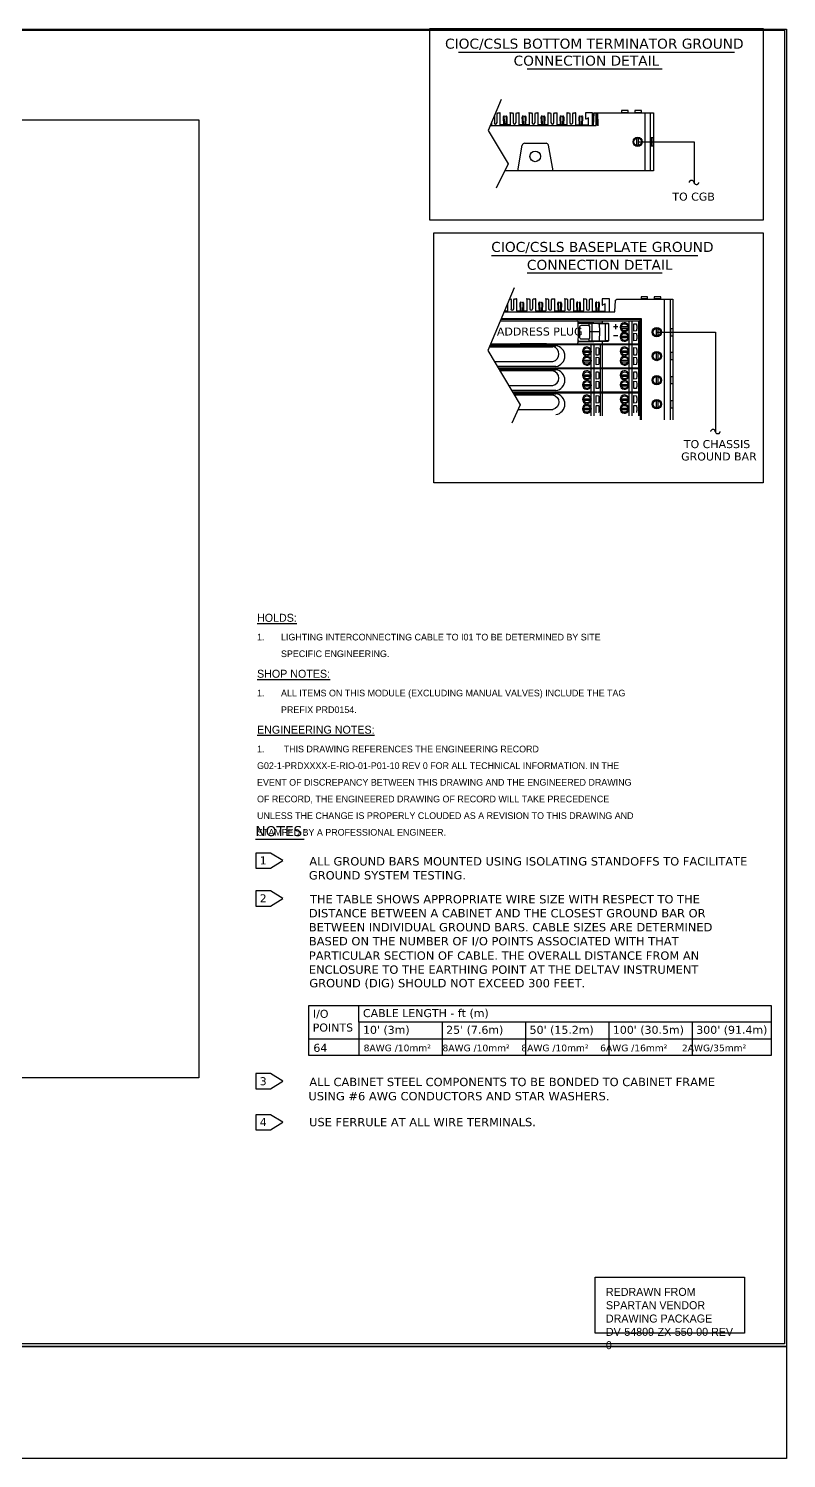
# Model space of a CAD drawing. Extents: x 8451 to 9295, y 0 to 537.
# Drawn here: x 9010 to 9295, y 0 to 537 of the extents above; entities that cross this region are included whole.
import ezdxf

# ---------------------------------------------------------------- set-up
doc = ezdxf.new("R2010")
doc.units = 0
doc.header["$LTSCALE"] = 10
doc.header["$MEASUREMENT"] = 0
for name, color, linetype in [('G02-1-PRDXXXX-E-MRIO-01-P01-01$0$ANNOTATION', 7, 'Continuous'), ('G02-1-PRDXXXX-E-MRIO-01-P01-01$0$ENGINEERING NOTE', 2, 'Continuous'), ('G02-1-PRDXXXX-E-MRIO-01-P01-01$0$TEXT-2', 2, 'Continuous'), ('G02-1-PRDXXXX-E-MRIO-01-P01-01$0$TITLE', 7, 'Continuous')]:
    doc.layers.add(name, color=color, linetype=linetype)
doc.layers.add('G02-1-PRDXXXX-E-MRIO-01-P01-01$0$View', color=251, linetype='Continuous', plot=False)
doc.styles.add('G02-1-PRDXXXX-E-MRIO-01-P01-01$0$PDF Verdana', font='verdana.ttf')
doc.styles.add('G02-1-PRDXXXX-E-MRIO-01-P01-01$0$Scovan Elec', font='')
doc.styles.get('G02-1-PRDXXXX-E-MRIO-01-P01-01$0$Scovan Elec').set_extended_font_data('Franklin Gothic Medium Cond')

# ---------------------------------------------------------------- blocks, each defined once
blk = doc.blocks.new('G02-1-PRDXXXX-E-MRIO-01-P01-01$0$DV-54809-ZX-550-00')
at = {"layer": 'G02-1-PRDXXXX-E-MRIO-01-P01-01$0$ANNOTATION', "transparency": 33554559}
h = blk.add_hatch(color=256, dxfattribs=at)
h.paths.add_polyline_path([(621.15, 32.34), (619.37, 32.34), (621.15, 32.34)], flags=0)
h.paths.add_polyline_path([(621.15, 32.34), (619.37, 32.34), (621.15, 32.34)], flags=0)
h.paths.add_polyline_path([(621.15, 32.34), (619.37, 32.34), (621.15, 32.34)], flags=0)
h = blk.add_hatch(color=256, dxfattribs=at)
h.paths.add_polyline_path([(596.68, 31.67), (594.73, 31.67), (596.68, 31.67)], flags=0)
h.paths.add_polyline_path([(596.68, 31.67), (594.73, 31.67), (596.68, 31.67)], flags=0)
h.paths.add_polyline_path([(596.68, 31.67), (594.73, 31.67), (596.68, 31.67)], flags=0)
h = blk.add_hatch(color=256, dxfattribs=at)
h.paths.add_polyline_path([(621.24, 32.18), (619.37, 32.18), (621.24, 32.18)], flags=0)
h.paths.add_polyline_path([(621.24, 32.18), (619.37, 32.18), (621.24, 32.18)], flags=0)
h.paths.add_polyline_path([(621.24, 32.18), (619.37, 32.18), (621.24, 32.18)], flags=0)
h.paths.add_polyline_path([(621.24, 32.18), (619.37, 32.18), (621.24, 32.18)], flags=0)
at = {"layer": 'G02-1-PRDXXXX-E-MRIO-01-P01-01$0$ANNOTATION', "lineweight": 25}
for points in [[(709.88, 536.64), (835.02, 536.64), (835.02, 464.75), (709.88, 464.75)], [(100.59, 502.43), (623.1, 502.43), (623.1, 142.82), (100.59, 142.82)], [(758.82, 503.37), (759.07, 503.37)], [(759.84, 503.37), (760.18, 503.37)], [(772.96, 500.32), (772.88, 500.32), (772.88, 500.4), (772.79, 500.4), (772.79, 500.49), (772.79, 500.57), (772.88, 500.4)], [(792.94, 495.58), (792.94, 492.7), (793.71, 492.7), (793.71, 495.58)], [(711.4, 460.01), (835.02, 460.01), (835.02, 366.2), (711.4, 366.2)], [(773.64, 425.89), (770.76, 425.98), (770.76, 423.01), (770.76, 419.46), (773.64, 419.54), (773.72, 423.01)], [(787.44, 423.18), (786.42, 423.1), (786.42, 425.89), (787.44, 425.81), (787.52, 425.64), (787.52, 425.47), (787.61, 425.04), (787.61, 423.94), (787.52, 423.52), (787.52, 423.35)], [(788.37, 418.35), (788.37, 426.99)], [(801.07, 424.11), (801.07, 421.23), (800.31, 421.23), (800.31, 424.11)], [(787.44, 419.54), (786.42, 419.46), (786.42, 422.33), (787.44, 422.25), (787.52, 422.08), (787.52, 421.83), (787.61, 421.49), (787.61, 420.3), (787.52, 419.96), (787.52, 419.71)], [(743.83, 418.35), (744.09, 418.27)], [(773.21, 414.12), (772.28, 414.12), (772.28, 416.92), (773.21, 416.83), (773.3, 416.66), (773.38, 416.49), (773.38, 416.07), (773.38, 414.88), (773.38, 414.54), (773.3, 414.29)], [(773.21, 410.56), (772.28, 410.48), (772.28, 413.27), (773.21, 413.19), (773.3, 413.02), (773.38, 412.85), (773.38, 412.43), (773.38, 411.33), (773.38, 410.9), (773.3, 410.73)], [(787.44, 414.12), (786.42, 414.12), (786.42, 416.92), (787.44, 416.83), (787.52, 416.66), (787.52, 416.49), (787.61, 416.07), (787.61, 414.88), (787.52, 414.54), (787.52, 414.29)], [(787.44, 410.56), (786.42, 410.48), (786.42, 413.27), (787.44, 413.19), (787.52, 413.02), (787.52, 412.85), (787.61, 412.43), (787.61, 411.33), (787.52, 410.9), (787.52, 410.73)], [(800.31, 412.26), (800.31, 415.14), (801.07, 415.14), (801.07, 412.26)], [(773.21, 405.15), (772.28, 405.06), (772.28, 407.86), (773.21, 407.77), (773.3, 407.6), (773.38, 407.43), (773.38, 407.01), (773.38, 405.91), (773.38, 405.48), (773.3, 405.32)], [(787.44, 405.15), (786.42, 405.06), (786.42, 407.86), (787.44, 407.77), (787.52, 407.6), (787.52, 407.43), (787.61, 407.01), (787.61, 405.91), (787.52, 405.48), (787.52, 405.32)], [(773.21, 401.51), (772.28, 401.51), (772.28, 404.3), (773.21, 404.21), (773.3, 404.05), (773.38, 403.88), (773.38, 403.45), (773.38, 402.35), (773.38, 401.93), (773.3, 401.67)], [(787.44, 401.51), (786.42, 401.51), (786.42, 404.3), (787.44, 404.21), (787.52, 404.05), (787.52, 403.88), (787.61, 403.45), (787.61, 402.35), (787.52, 401.93), (787.52, 401.67)], [(800.31, 403.28), (800.31, 406.08), (801.07, 406.08), (801.07, 403.28)], [(773.21, 396.17), (772.28, 396.09), (772.28, 398.88), (773.21, 398.8), (773.3, 398.63), (773.38, 398.46), (773.38, 398.03), (773.38, 396.93), (773.38, 396.51), (773.3, 396.34)], [(787.44, 396.17), (786.42, 396.09), (786.42, 398.88), (787.44, 398.8), (787.52, 398.63), (787.52, 398.46), (787.61, 398.03), (787.61, 396.93), (787.52, 396.51), (787.52, 396.34)], [(788.37, 391.34), (788.37, 399.98)], [(800.31, 394.22), (800.31, 397.1), (801.07, 397.1), (801.07, 394.22)], [(644.52, 227.22), (644.52, 221.55), (650.11, 221.55), (654.68, 224.42), (650.11, 227.22)], [(644.52, 212.99), (644.52, 207.32), (650.11, 207.32), (654.68, 210.2), (650.11, 212.99)], [(664.5, 169.98), (838.08, 169.98), (838.08, 151.18), (664.5, 151.18)], [(644.52, 144.41), (644.52, 138.65), (650.11, 138.65), (654.68, 141.53), (650.11, 144.41)], [(644.52, 129), (644.52, 123.33), (650.11, 123.33), (654.68, 126.2), (650.11, 129)]]:
    blk.add_lwpolyline(points, close=True, dxfattribs=at)
for points in [[(720.63, 527.75), (824.27, 527.75)], [(746.37, 521.57), (797.09, 521.57)], [(736.64, 509.97), (731.81, 498.37), (739.26, 485.92), (734.77, 476.69)], [(732.57, 500.32), (749.51, 500.32), (772.37, 500.32), (772.37, 504.97), (793.87, 504.97), (793.87, 483.21), (737.99, 483.3)], [(735.2, 501.33), (735.2, 504.64), (735.37, 504.97), (736.21, 504.97)], [(736.3, 500.57), (736.3, 504.89)], [(740.02, 504.89), (740.02, 500.57)], [(740.11, 504.97), (740.95, 504.97), (741.21, 504.64), (741.21, 501.33)], [(742.31, 501.33), (742.31, 504.64), (742.48, 504.97), (743.33, 504.97)], [(743.41, 500.57), (743.41, 504.89)], [(747.14, 504.89), (747.14, 500.57)], [(747.22, 504.97), (748.07, 504.97), (748.32, 504.64), (748.32, 501.33)], [(749.42, 501.33), (749.42, 504.64), (749.59, 504.97), (750.44, 504.97)], [(750.52, 500.57), (750.52, 504.89)], [(754.25, 504.89), (754.25, 500.57)], [(754.33, 504.97), (755.18, 504.97), (755.35, 504.64), (755.35, 501.33)], [(756.45, 501.33), (756.45, 504.64), (756.7, 504.97), (757.55, 504.97)], [(757.63, 500.57), (757.63, 504.89)], [(761.36, 504.89), (761.36, 500.57)], [(761.45, 504.97), (762.29, 504.97), (762.46, 504.64), (762.46, 501.33)], [(763.56, 501.33), (763.56, 504.64), (763.82, 504.97), (764.66, 504.97)], [(764.75, 500.57), (764.75, 504.89)], [(771.01, 500.32), (771.01, 504.97), (768.39, 504.97), (768.39, 502.86)], [(771.18, 500.32), (771.44, 504.97), (771.18, 500.32)], [(771.44, 504.97), (772.88, 504.97), (772.96, 500.57), (772.96, 500.49), (773.05, 500.4), (773.13, 500.32)], [(772.79, 500.57), (772.71, 504.97), (772.79, 500.57)], [(772.71, 504.89), (772.71, 504.89)], [(784.39, 504.97), (784.39, 505.91), (781.85, 505.91), (781.85, 504.97)], [(781.85, 505.14), (784.39, 505.14)], [(789.3, 504.97), (789.3, 505.91), (786.85, 505.91), (786.85, 504.97)], [(786.85, 505.14), (789.3, 505.14)], [(790.66, 504.97), (790.66, 483.3)], [(792.77, 483.21), (792.77, 504.97)], [(732.91, 500.49), (732.66, 500.49)], [(733, 501.25), (733, 500.57)], [(734.1, 503.96), (734.1, 501.33)], [(739.94, 500.49), (736.38, 500.49)], [(737.65, 500.49), (737.57, 503.37), (737.57, 503.53), (737.57, 503.62)], [(737.82, 503.45), (737.91, 503.79), (737.82, 503.87), (737.65, 503.79)], [(737.99, 500.49), (737.82, 503.37)], [(738.58, 503.45), (738.41, 503.79), (738.58, 503.87), (738.67, 503.79)], [(738.58, 503.37), (738.41, 500.49)], [(738.75, 503.62), (738.84, 503.53), (738.84, 503.37), (738.75, 500.49)], [(747.05, 500.49), (743.49, 500.49)], [(744.76, 500.49), (744.6, 503.37), (744.68, 503.53), (744.68, 503.62)], [(744.93, 503.45), (745.02, 503.79), (744.93, 503.87), (744.76, 503.79)], [(745.02, 500.49), (744.93, 503.37)], [(745.7, 503.45), (745.53, 503.79), (745.61, 503.87), (745.78, 503.79)], [(745.7, 503.37), (745.53, 500.49)], [(745.87, 503.62), (745.95, 503.53), (745.95, 503.37), (745.78, 500.49)], [(745.95, 503.37), (745.95, 503.37)], [(754.16, 500.49), (750.61, 500.49)], [(751.88, 500.49), (751.71, 503.37), (751.71, 503.53), (751.79, 503.62)], [(752.05, 503.45), (752.13, 503.79), (752.05, 503.87), (751.88, 503.79)], [(752.13, 500.49), (752.05, 503.37)], [(752.72, 503.45), (752.64, 503.79), (752.72, 503.87), (752.89, 503.79)], [(752.72, 503.37), (752.64, 500.49)], [(752.98, 503.62), (753.06, 503.53), (753.06, 503.37), (752.89, 500.49)], [(761.53, 500.32), (761.36, 500.49), (757.63, 500.49)], [(758.99, 500.49), (758.82, 503.37), (758.82, 503.53), (758.99, 503.45), (759.07, 503.45), (759.24, 503.79), (759.16, 503.87), (758.99, 503.79)], [(758.82, 503.37), (758.82, 503.37)], [(759.24, 500.49), (759.07, 503.37), (758.99, 503.45), (758.9, 503.7)], [(760.01, 503.7), (760.01, 503.45), (759.84, 503.37), (759.75, 500.49)], [(760.09, 503.62), (760.09, 503.53), (760.18, 503.37), (760.01, 500.49)], [(764.83, 500.49), (769.4, 500.49), (769.4, 503.2), (768.64, 502.69)], [(766.02, 500.49), (765.93, 503.37), (765.93, 503.53), (766.02, 503.62)], [(766.19, 503.45), (766.36, 503.79), (766.19, 503.87), (766.1, 503.79)], [(766.36, 500.49), (766.19, 503.37)], [(766.95, 503.37), (766.78, 500.49)], [(766.95, 503.45), (766.86, 503.79), (766.95, 503.87), (767.12, 503.79)], [(767.2, 503.62), (767.2, 503.53), (767.2, 503.37), (767.12, 500.49)], [(771.18, 500.32), (771.18, 500.32)], [(772.79, 500.49), (772.79, 500.49)], [(787.61, 492.87), (787.61, 495.41)], [(787.95, 494.14), (809.12, 494.14), (809.12, 478.73)], [(788.2, 492.87), (788.2, 495.41)], [(742.9, 483.3), (744.6, 492.87)], [(745.53, 493.63), (753.57, 493.63)], [(756.2, 483.3), (754.42, 492.87)], [(733, 451.46), (810.47, 451.46)], [(746.37, 444.94), (797.09, 444.94)], [(741.55, 439.35), (731.64, 415.81), (743.83, 395.49), (740.62, 388.55)], [(737.74, 430.29), (779.06, 430.29), (779.31, 430.38), (779.4, 430.63), (779.65, 434.44), (779.65, 434.7), (779.82, 434.87), (780.07, 435.04), (780.33, 435.04), (801.16, 435.04), (801.16, 389.82)], [(739.77, 435.2), (740.11, 435.2), (740.36, 434.78), (740.36, 431.48)], [(741.46, 431.48), (741.46, 434.78), (741.63, 435.2), (742.48, 435.2)], [(742.56, 430.72), (742.56, 435.04)], [(746.29, 435.04), (746.29, 430.72)], [(746.37, 435.2), (747.22, 435.2), (747.47, 434.78), (747.47, 431.48)], [(748.57, 431.48), (748.57, 434.78), (748.74, 435.2), (749.59, 435.2)], [(749.68, 430.72), (749.68, 435.04)], [(753.4, 435.04), (753.4, 430.72)], [(753.49, 435.2), (754.33, 435.2), (754.5, 434.78), (754.5, 431.48)], [(755.6, 431.48), (755.6, 434.78), (755.86, 435.2), (756.7, 435.2)], [(756.79, 430.72), (756.79, 435.04)], [(760.51, 435.04), (760.51, 430.72)], [(760.6, 435.2), (761.45, 435.2), (761.61, 434.78), (761.61, 431.48)], [(762.72, 431.48), (762.72, 434.78), (762.97, 435.2), (763.82, 435.2)], [(763.9, 430.72), (763.9, 435.04)], [(767.63, 435.04), (767.63, 430.72)], [(767.71, 435.2), (768.56, 435.2), (768.73, 434.78), (768.73, 431.48)], [(769.83, 431.48), (769.83, 434.78), (770, 435.2), (770.84, 435.2)], [(770.93, 430.72), (770.93, 435.04)], [(777.28, 430.29), (777.28, 435.2), (774.65, 435.2), (774.65, 433)], [(791.67, 435.04), (791.67, 435.97), (789.22, 435.97), (789.22, 435.04)], [(791.67, 435.2), (789.22, 435.2)], [(796.67, 435.04), (796.67, 435.97), (794.13, 435.97), (794.13, 435.04)], [(796.67, 435.2), (794.13, 435.2)], [(798.02, 389.82), (798.02, 435.04)], [(800.06, 435.04), (800.06, 389.82)], [(739.09, 430.63), (737.91, 430.63)], [(739.18, 430.72), (739.18, 433.34), (738.92, 433.17)], [(746.29, 430.63), (742.56, 430.63)], [(743.92, 430.63), (743.75, 433.51), (743.83, 433.68), (743.83, 433.77)], [(743.75, 433.51), (743.75, 433.51)], [(744.09, 433.6), (744.17, 433.93), (744.09, 434.02), (743.92, 433.93)], [(744.17, 430.63), (744.09, 433.51)], [(744.85, 433.6), (744.68, 433.93), (744.76, 434.02), (744.93, 433.93)], [(744.85, 433.51), (744.68, 430.63)], [(745.02, 433.77), (745.1, 433.68), (745.1, 433.51), (745.02, 430.63)], [(745.1, 433.51), (745.1, 433.51)], [(753.4, 430.63), (749.68, 430.63)], [(751.03, 430.63), (750.86, 433.51), (750.86, 433.68), (750.95, 433.77)], [(750.86, 433.51), (750.86, 433.51)], [(751.2, 433.6), (751.28, 433.93), (751.2, 434.02), (751.03, 433.93)], [(751.28, 430.63), (751.2, 433.51)], [(751.88, 433.6), (751.79, 433.93), (751.88, 434.02), (752.05, 433.93)], [(751.88, 433.51), (751.79, 430.63)], [(752.13, 433.77), (752.22, 433.68), (752.22, 433.51), (752.05, 430.63)], [(752.22, 433.51), (752.22, 433.51)], [(760.51, 430.63), (756.79, 430.63)], [(758.14, 430.63), (757.97, 433.51), (757.97, 433.68), (758.06, 433.77)], [(757.97, 433.51), (757.97, 433.51)], [(758.31, 433.6), (758.4, 433.93), (758.31, 434.02), (758.14, 433.93)], [(758.4, 430.63), (758.23, 433.51)], [(758.99, 433.6), (758.9, 433.93), (758.99, 434.02), (759.16, 433.93)], [(758.99, 433.51), (758.9, 430.63)], [(759.24, 433.77), (759.24, 433.68), (759.33, 433.51), (759.16, 430.63)], [(759.33, 433.51), (759.33, 433.51)], [(767.63, 430.63), (763.9, 430.63)], [(765.17, 430.63), (765.09, 433.51), (765.09, 433.68), (765.17, 433.77)], [(765.09, 433.51), (765.09, 433.51)], [(765.34, 433.6), (765.51, 433.93), (765.42, 434.02), (765.26, 433.93)], [(765.51, 430.63), (765.34, 433.51)], [(766.1, 433.6), (766.02, 433.93), (766.1, 434.02), (766.27, 433.93)], [(766.1, 433.51), (766.02, 430.63)], [(766.36, 433.77), (766.36, 433.68), (766.36, 433.51), (766.27, 430.63)], [(770.93, 430.63), (775.67, 430.63), (775.67, 433.34), (774.91, 432.92)], [(772.28, 430.63), (772.2, 433.51), (772.2, 433.68), (772.2, 433.77)], [(772.2, 433.51), (772.2, 433.51)], [(772.45, 433.6), (772.62, 433.93), (772.45, 434.02), (772.28, 433.93)], [(772.62, 430.63), (772.45, 433.51)], [(773.21, 433.6), (773.05, 433.93), (773.21, 434.02), (773.3, 433.93)], [(773.21, 433.51), (773.05, 430.63)], [(773.47, 433.77), (773.47, 433.68), (773.47, 433.51), (773.38, 430.63)], [(773.47, 433.51), (773.47, 433.51)], [(736.38, 426.99), (788.88, 426.99)], [(788.96, 389.82), (788.96, 427.41), (736.55, 427.41)], [(789.3, 389.82), (789.3, 427.75), (736.64, 427.75)], [(765.51, 426.65), (765.59, 422.25), (765.51, 418.69)], [(774.57, 426.14), (773.89, 426.14), (771.52, 426.23), (770.5, 426.23), (766.61, 426.23), (765.59, 426.23), (765.51, 426.23)], [(770, 423.01), (770, 424.62), (769.91, 424.96), (769.66, 425.13), (769.66, 425.98), (765.85, 425.98), (765.68, 425.98), (765.51, 425.81)], [(769.66, 420.22), (769.32, 420.13), (766.86, 420.13), (766.61, 420.13), (766.36, 420.3), (766.19, 420.56), (766.19, 420.81), (766.19, 423.01), (766.19, 424.62), (766.19, 424.87), (766.36, 425.13), (766.61, 425.21), (766.86, 425.3), (769.32, 425.3), (769.66, 425.13)], [(769.66, 425.98), (770.76, 425.98)], [(775.84, 425.89), (775.5, 425.89), (774.15, 425.89), (772.96, 425.89)], [(773.64, 425.89), (773.64, 425.89)], [(773.64, 425.89), (773.64, 425.89)], [(773.64, 425.89), (773.64, 425.89)], [(774.57, 426.99), (774.57, 426.14), (776.69, 426.14), (776.86, 426.06), (776.94, 425.98), (776.94, 419.46), (775.84, 419.46), (775.84, 425.89), (776.94, 425.98)], [(778.8, 424.79), (780.5, 424.79)], [(779.65, 425.72), (779.65, 423.86)], [(781.77, 424.79), (784.39, 424.79)], [(781.77, 424.2), (784.39, 424.2)], [(784.73, 418.35), (784.73, 420.47), (784.73, 421.32), (784.73, 424.11), (784.73, 424.87), (784.73, 426.99)], [(785.75, 426.99), (785.75, 418.35)], [(788.46, 425.3), (788.88, 425.38), (788.88, 427.41)], [(788.46, 418.35), (788.46, 426.99)], [(788.88, 425.64), (788.46, 425.64)], [(788.46, 425.38), (788.88, 425.38)], [(788.96, 427.41), (789.3, 427.75)], [(788.96, 427.41), (788.96, 427.41)], [(765.51, 419.62), (765.76, 419.46), (765.85, 419.37), (769.66, 419.37), (769.66, 420.22), (769.91, 420.47), (770, 420.81), (770, 423.01), (770.76, 423.01), (773.64, 423.01), (773.72, 423.01)], [(766.19, 423.01), (765.51, 423.01)], [(774.57, 419.2), (773.89, 419.2), (771.52, 419.12), (770.5, 419.12), (766.61, 419.12), (765.93, 419.12), (765.59, 419.12), (765.51, 419.12)], [(770.76, 419.46), (769.66, 419.37)], [(772.96, 419.46), (774.15, 419.46), (775.5, 419.46), (775.84, 419.46)], [(773.64, 419.54), (773.64, 419.54)], [(773.64, 419.54), (773.64, 419.54)], [(773.64, 419.54), (773.64, 419.54)], [(773.72, 423.01), (773.72, 423.01)], [(773.72, 423.01), (773.72, 423.01)], [(776.94, 419.46), (776.86, 419.29), (776.69, 419.2), (774.57, 419.2), (774.57, 418.35)], [(778.8, 421.4), (780.5, 421.4)], [(781.77, 421.15), (784.39, 421.15)], [(781.77, 420.64), (784.39, 420.64)], [(788.46, 420.05), (788.88, 420.05), (788.88, 416.32), (788.46, 416.32)], [(788.46, 419.79), (788.88, 419.79)], [(794.89, 423.94), (794.89, 421.4)], [(795.14, 422.67), (817.16, 422.67), (817.16, 385.33)], [(795.48, 423.94), (795.48, 421.4)], [(732.23, 417.17), (756.11, 417.17)], [(732.4, 417.59), (757.21, 417.59)], [(732.57, 418.02), (788.88, 418.02)], [(732.74, 418.35), (788.88, 418.35)], [(744.09, 418.27), (744.09, 418.27)], [(753.32, 418.27), (744.09, 418.27), (753.32, 418.27)], [(753.66, 418.35), (753.32, 418.27), (753.57, 418.35)], [(753.32, 418.27), (753.32, 418.27)], [(767.63, 415.73), (770.17, 415.73)], [(767.63, 415.22), (770.17, 415.22)], [(770.5, 409.38), (770.5, 411.5), (770.59, 411.92), (770.5, 412.26), (770.5, 415.05), (770.59, 415.48), (770.5, 415.9), (770.5, 418.02)], [(771.52, 418.02), (771.52, 409.38)], [(773.89, 418.02), (773.89, 409.38)], [(774.57, 418.02), (774.57, 409.38)], [(781.77, 415.73), (784.39, 415.73)], [(781.77, 415.22), (784.39, 415.22)], [(784.73, 409.38), (784.73, 411.5), (784.73, 412.26), (784.73, 415.05), (784.73, 415.9), (784.73, 418.02)], [(785.75, 418.02), (785.75, 409.38)], [(787.02, 418.35), (787.02, 418.02), (787.02, 418.35)], [(788.37, 409.38), (788.37, 418.02), (788.37, 409.38), (788.37, 409.04), (788.37, 400.32), (788.37, 409.04)], [(788.46, 409.38), (788.46, 418.02)], [(788.88, 416.58), (788.79, 416.58), (788.62, 416.49), (788.46, 416.32), (788.46, 416.24)], [(794.89, 414.97), (794.89, 412.43)], [(795.48, 414.97), (795.48, 412.43)], [(734.18, 411.67), (756.11, 411.67)], [(757.21, 409.8), (735.28, 409.8)], [(735.54, 409.38), (788.88, 409.38)], [(735.7, 409.04), (788.88, 409.04)], [(736.04, 408.53), (757.21, 408.53)], [(767.63, 412.17), (770.17, 412.17)], [(767.63, 411.58), (770.17, 411.58)], [(770.5, 400.32), (770.5, 402.44), (770.59, 402.86), (770.5, 403.28), (770.5, 406.08), (770.59, 406.5), (770.5, 406.84), (770.5, 409.04)], [(771.52, 409.04), (771.52, 400.32)], [(773.89, 409.04), (773.89, 400.32)], [(774.57, 409.04), (774.57, 400.32)], [(781.77, 412.17), (784.39, 412.17)], [(781.77, 411.58), (784.39, 411.58)], [(784.73, 400.32), (784.73, 402.44), (784.73, 403.28), (784.73, 406.08), (784.73, 406.84), (784.73, 409.04)], [(785.75, 409.04), (785.75, 400.32)], [(787.95, 409.38), (787.95, 409.04)], [(788.12, 409.38), (788.12, 409.04)], [(788.46, 411.16), (788.46, 411.07), (788.62, 410.82), (788.71, 410.82), (788.79, 410.73), (788.88, 410.73)], [(788.46, 411.07), (788.88, 410.99), (788.88, 407.35), (788.46, 407.35)], [(788.46, 400.32), (788.46, 409.04)], [(767.63, 406.75), (770.17, 406.75)], [(767.63, 406.25), (770.17, 406.25)], [(767.63, 403.11), (770.17, 403.11)], [(767.63, 402.61), (770.17, 402.61)], [(781.77, 406.75), (784.39, 406.75)], [(781.77, 406.25), (784.39, 406.25)], [(781.77, 403.11), (784.39, 403.11)], [(781.77, 402.61), (784.39, 402.61)], [(788.88, 407.6), (788.79, 407.6), (788.62, 407.52), (788.46, 407.35), (788.46, 407.26)], [(794.89, 405.99), (794.89, 403.37)], [(795.48, 405.99), (795.48, 403.37)], [(757.21, 400.83), (740.62, 400.83)], [(740.95, 400.32), (788.88, 400.32)], [(741.12, 399.98), (788.88, 399.98)], [(741.38, 399.56), (757.21, 399.56)], [(767.63, 397.69), (770.17, 397.69)], [(767.63, 397.19), (770.17, 397.19)], [(770.5, 391.34), (770.5, 393.46), (770.59, 393.88), (770.5, 394.22), (770.5, 397.1), (770.59, 397.44), (770.5, 397.86), (770.5, 399.98)], [(771.52, 399.98), (771.52, 391.34)], [(773.89, 399.98), (773.89, 391.34)], [(774.57, 399.98), (774.57, 391.34)], [(781.77, 397.69), (784.39, 397.69)], [(781.77, 397.19), (784.39, 397.19)], [(784.73, 391.34), (784.73, 393.46), (784.73, 394.22), (784.73, 397.1), (784.73, 397.86), (784.73, 399.98)], [(785.75, 399.98), (785.75, 391.34)], [(788.46, 402.1), (788.46, 402.01), (788.62, 401.84), (788.71, 401.76), (788.79, 401.76), (788.88, 401.76)], [(788.46, 402.01), (788.88, 402.01), (788.88, 398.37), (788.46, 398.29)], [(788.46, 391.34), (788.46, 399.98)], [(788.88, 398.54), (788.79, 398.54), (788.62, 398.54), (788.46, 398.29), (788.46, 398.2)], [(742.99, 393.63), (756.11, 393.63)], [(767.63, 394.14), (770.17, 394.14)], [(767.63, 393.63), (770.17, 393.63)], [(772.28, 392.45), (772.28, 395.24), (773.21, 395.15), (773.3, 395.07), (773.38, 394.82), (773.38, 394.39), (773.38, 393.29), (773.38, 392.87), (773.3, 392.7), (773.21, 392.53)], [(781.77, 394.14), (784.39, 394.14)], [(781.77, 393.63), (784.39, 393.63)], [(786.42, 392.45), (786.42, 395.24), (787.44, 395.15), (787.52, 395.07), (787.52, 394.82), (787.61, 394.39), (787.61, 393.29), (787.52, 392.87), (787.52, 392.7), (787.44, 392.53)], [(794.89, 396.93), (794.89, 394.39)], [(795.48, 396.93), (795.48, 394.39)], [(644.43, 232.38), (662.64, 232.38)], [(683.21, 163.71), (683.21, 169.98)], [(838.08, 163.71), (683.21, 163.71), (683.21, 151.18)], [(714.54, 163.71), (714.54, 151.18)], [(745.79, 163.71), (745.79, 151.18)], [(777.11, 163.71), (777.11, 151.18)], [(808.36, 163.71), (808.36, 151.18)], [(664.5, 157.45), (838.08, 157.45)]]:
    blk.add_lwpolyline(points, dxfattribs=at)
at = {"layer": 'G02-1-PRDXXXX-E-MRIO-01-P01-01$0$ANNOTATION', "lineweight": 0}
for points in [[(750.69, 500.32), (750.69, 500.32)], [(756.79, 435.2), (756.79, 435.2)]]:
    blk.add_lwpolyline(points, dxfattribs=at)
at = {"layer": 'G02-1-PRDXXXX-E-MRIO-01-P01-01$0$ANNOTATION', "lineweight": 25}
for points in [[(758.82, 503.39, -0.065175), (758.82, 503.53), (758.9, 503.62)], [(760.09, 503.39, 0.065175), (760.09, 503.53), (760.01, 503.45), (759.84, 503.45), (759.75, 503.79), (759.84, 503.87), (760.01, 503.79)], [(809.67, 478.19, 0.084854), (810, 478.13, 0.084844), (810.34, 478.19)], [(739.52, 402.69), (756.11, 402.69, 0.794331), (756.11, 408.19), (736.21, 408.19)], [(741.63, 399.22), (756.11, 399.22, -0.794177), (756.12, 393.7)], [(817.62, 384.72, 0.084825), (817.96, 384.66, 0.084799), (818.3, 384.72)]]:
    blk.add_lwpolyline(points, format="xyb", dxfattribs=at)
for centre, radius in [((787.91, 494.18), 1.74), ((787.9, 494.18), 1.4), ((749.46, 488.68), 1.99), ((783, 424.58), 1.31), ((795.1, 422.72), 1.73), ((795.1, 422.71), 1.4), ((783, 420.94), 1.31), ((768.85, 415.52), 1.31), ((768.85, 411.96), 1.31), ((783, 415.52), 1.31), ((783, 411.96), 1.31), ((795.1, 413.74), 1.74), ((795.1, 413.74), 1.4), ((768.85, 406.54), 1.31), ((783, 406.54), 1.31), ((768.85, 402.9), 1.31), ((783, 402.9), 1.31), ((795.1, 404.68), 1.73), ((795.1, 404.68), 1.4), ((768.85, 397.48), 1.31), ((783, 397.48), 1.31), ((795.1, 395.71), 1.73), ((768.85, 393.93), 1.31), ((783, 393.93), 1.31), ((795.1, 395.7), 1.4)]:
    blk.add_circle(centre, radius, dxfattribs=at)
for centre, radius, start, end in [((736.17, 504.93), 0.127, 359.9522, 90.0322), ((740.07, 504.93), 0.127, 89.9678, 180.0478), ((743.28, 504.93), 0.127, 359.9522, 90.0322), ((747.18, 504.93), 0.127, 89.9678, 180.0478), ((750.4, 504.93), 0.127, 359.9788, 90.0367), ((754.29, 504.93), 0.127, 89.9678, 180.0478), ((757.51, 504.93), 0.127, 359.9522, 90.0322), ((761.4, 504.93), 0.127, 89.9678, 180.0478), ((764.62, 504.93), 0.127, 359.9522, 90.0322), ((732.87, 500.61), 0.127, 269.9678, 0.0478), ((734.56, 501.38), 0.551, 180.0262, 359.9738), ((736.34, 500.61), 0.127, 179.9788, 270.0368), ((738.12, 503.39), 0.633, 165.1239, 180.0391), ((738.12, 503.39), 0.633, 359.9367, 14.8525), ((739.9, 500.61), 0.127, 269.9678, 0.0478), ((741.67, 501.38), 0.551, 180.0262, 359.9738), ((743.45, 500.61), 0.127, 179.9522, 270.0322), ((745.23, 503.39), 0.633, 165.1475, 180.0633), ((745.23, 503.39), 0.633, 359.9609, 14.8761), ((747.01, 500.61), 0.127, 269.9633, 0.0212), ((748.79, 501.38), 0.551, 180.0262, 359.9738), ((750.56, 500.61), 0.127, 179.9522, 270.0322), ((752.34, 503.39), 0.633, 165.1474, 180.0633), ((752.34, 503.39), 0.636, 359.9723, 14.817), ((754.12, 500.61), 0.127, 269.9678, 0.0478), ((755.9, 501.38), 0.551, 180.0262, 359.9723), ((757.68, 500.61), 0.127, 179.9522, 270.0322), ((761.23, 500.61), 0.127, 269.9678, 0.0478), ((763.01, 501.38), 0.551, 180.0277, 359.9738), ((764.79, 500.61), 0.127, 179.9522, 270.0322), ((766.57, 503.39), 0.636, 165.183, 180.0277), ((766.57, 503.39), 0.633, 359.9367, 14.8526), ((768.52, 502.9), 0.214, 240.3271, 299.6729), ((745.49, 492.74), 0.891, 90.1224, 169.8491), ((753.53, 492.74), 0.891, 10.1509, 89.8776), ((808.18, 478.7), 0.97, 111.1968, 130.7287), ((808.14, 478.64), 1.02, 70.2543, 109.7457), ((808.19, 478.7), 0.968, 49.253, 68.8215), ((809.96, 479.09), 0.97, 229.2668, 248.7974), ((809.96, 479.09), 0.969, 291.1935, 310.7423), ((742.44, 435.08), 0.127, 359.9522, 90.0322), ((746.33, 435.08), 0.127, 89.9678, 180.0478), ((749.55, 435.08), 0.127, 359.9788, 90.0367), ((753.44, 435.08), 0.127, 89.9678, 180.0478), ((756.66, 435.08), 0.127, 359.9522, 90.0322), ((760.56, 435.08), 0.127, 89.9678, 180.0478), ((763.77, 435.08), 0.127, 359.9522, 90.0322), ((767.67, 435.08), 0.127, 89.9633, 180.0212), ((770.8, 435.08), 0.127, 359.9522, 90.0322), ((739.05, 430.76), 0.127, 269.9678, 0.0478), ((740.83, 431.52), 0.551, 180.0262, 359.9738), ((742.61, 430.76), 0.127, 179.9522, 270.0322), ((744.38, 433.53), 0.633, 165.1475, 180.0633), ((744.39, 433.53), 0.633, 359.9609, 14.8761), ((746.16, 430.76), 0.127, 269.9633, 0.0212), ((747.94, 431.52), 0.551, 180.0262, 359.9738), ((749.72, 430.76), 0.127, 179.9522, 270.0322), ((751.49, 433.53), 0.633, 165.1474, 180.0633), ((751.5, 433.53), 0.636, 359.9723, 14.817), ((753.27, 430.76), 0.127, 269.9678, 0.0478), ((755.05, 431.52), 0.551, 180.0262, 359.9723), ((756.83, 430.76), 0.127, 179.9522, 270.0322), ((758.61, 433.53), 0.633, 165.1474, 180.0633), ((758.61, 433.53), 0.633, 359.9367, 14.8526), ((760.39, 430.76), 0.127, 269.9678, 0.0478), ((762.17, 431.52), 0.551, 180.0277, 359.9738), ((763.94, 430.76), 0.127, 179.9522, 270.0322), ((765.72, 433.53), 0.636, 165.183, 180.0277), ((765.72, 433.53), 0.633, 359.9367, 14.8526), ((767.5, 430.76), 0.127, 269.9678, 0.0478), ((769.28, 431.52), 0.551, 180.0262, 359.9738), ((770.97, 430.76), 0.127, 179.9522, 270.0322), ((772.75, 433.53), 0.633, 165.1475, 180.0633), ((772.84, 433.53), 0.633, 359.9367, 14.8525), ((774.78, 433.05), 0.214, 240.3271, 299.6729), ((783, 424.58), 1.65, 13.6099, 346.3901), ((783, 420.94), 1.65, 13.6019, 346.3707), ((755.48, 414.5), 2.84, 283.0665, 76.9113), ((756.66, 413.74), 3.94, 277.5975, 82.4025), ((768.86, 415.52), 1.65, 13.6032, 346.3968), ((768.86, 411.97), 1.65, 13.6112, 346.3893), ((783, 415.52), 1.65, 13.6019, 346.3981), ((783, 411.97), 1.65, 13.6099, 346.3907), ((756.66, 404.68), 3.94, 277.5975, 82.4025), ((768.86, 406.55), 1.65, 13.6032, 346.3694), ((783, 406.55), 1.65, 13.6019, 346.3707), ((768.86, 402.91), 1.65, 13.6107, 346.3888), ((783, 402.91), 1.65, 13.6093, 346.3901), ((756.66, 395.7), 3.94, 277.6129, 82.4028), ((768.86, 397.49), 1.65, 13.6112, 346.3888), ((783, 397.49), 1.65, 13.6099, 346.3901), ((768.86, 393.93), 1.65, 13.6032, 346.3968), ((783, 393.93), 1.65, 13.6019, 346.3981), ((816.23, 385.22), 0.97, 111.1968, 130.7287), ((816.18, 385.16), 1.02, 70.268, 109.732), ((816.23, 385.22), 0.968, 49.253, 68.8215), ((818, 385.53), 0.97, 229.2668, 248.7974), ((818.01, 385.53), 0.969, 291.1935, 310.7423)]:
    blk.add_arc(centre, radius, start, end, dxfattribs=at)
for points in [[(737.6, 503.85), (737.55, 503.82), (737.51, 503.78), (737.49, 503.73)], [(737.74, 503.47), (737.74, 503.45), (737.74, 503.42), (737.74, 503.4)], [(738.5, 503.4), (738.5, 503.42), (738.5, 503.45), (738.49, 503.47)], [(738.75, 503.73), (738.72, 503.78), (738.69, 503.82), (738.64, 503.85)], [(744.71, 503.85), (744.66, 503.82), (744.62, 503.78), (744.6, 503.73)], [(744.86, 503.47), (744.85, 503.45), (744.85, 503.42), (744.85, 503.4)], [(745.61, 503.4), (745.61, 503.42), (745.61, 503.45), (745.6, 503.47)], [(745.86, 503.73), (745.84, 503.78), (745.8, 503.82), (745.75, 503.85)], [(751.82, 503.85), (751.77, 503.82), (751.74, 503.78), (751.71, 503.73)], [(751.97, 503.47), (751.96, 503.45), (751.96, 503.42), (751.96, 503.4)], [(752.72, 503.4), (752.72, 503.42), (752.72, 503.45), (752.72, 503.47)], [(752.97, 503.73), (752.95, 503.78), (752.91, 503.82), (752.86, 503.85)], [(758.93, 503.85), (758.88, 503.82), (758.85, 503.78), (758.83, 503.73)], [(759.08, 503.47), (759.07, 503.45), (759.07, 503.42), (759.07, 503.4)], [(759.84, 503.4), (759.84, 503.42), (759.84, 503.45), (759.83, 503.47)], [(760.08, 503.73), (760.06, 503.78), (760.03, 503.82), (759.98, 503.85)], [(766.05, 503.85), (766, 503.82), (765.96, 503.78), (765.94, 503.73)], [(766.19, 503.47), (766.19, 503.45), (766.19, 503.42), (766.19, 503.4)], [(766.95, 503.4), (766.95, 503.42), (766.95, 503.45), (766.94, 503.47)], [(767.2, 503.73), (767.17, 503.78), (767.14, 503.82), (767.09, 503.85)], [(768.3, 502.9), (768.3, 502.82), (768.35, 502.75), (768.41, 502.72)], [(807.32, 479.24), (807.27, 479.15), (807.25, 479.04), (807.25, 478.94)], [(807.52, 479.45), (807.44, 479.38), (807.37, 479.29), (807.33, 479.19)], [(809.04, 479.19), (809, 479.29), (808.92, 479.38), (808.85, 479.45)], [(809.03, 478.94), (809.03, 478.83), (809.05, 478.73), (809.1, 478.63)], [(809.12, 478.94), (809.12, 479.04), (809.09, 479.15), (809.04, 479.24)], [(809.19, 478.6), (809.24, 478.5), (809.31, 478.41), (809.38, 478.34)], [(810.63, 478.34), (810.7, 478.41), (810.77, 478.5), (810.82, 478.6)], [(810.82, 478.63), (810.87, 478.73), (810.89, 478.83), (810.89, 478.94)], [(743.86, 434), (743.81, 433.97), (743.78, 433.93), (743.76, 433.87)], [(744.01, 433.62), (744, 433.59), (744, 433.57), (744, 433.54)], [(744.76, 433.54), (744.76, 433.57), (744.76, 433.59), (744.76, 433.62)], [(745.01, 433.87), (744.99, 433.93), (744.96, 433.97), (744.91, 434)], [(750.97, 434), (750.92, 433.97), (750.89, 433.93), (750.87, 433.87)], [(751.12, 433.62), (751.12, 433.59), (751.12, 433.57), (751.12, 433.54)], [(751.88, 433.54), (751.88, 433.57), (751.88, 433.59), (751.87, 433.62)], [(752.12, 433.87), (752.1, 433.93), (752.07, 433.97), (752.02, 434)], [(758.09, 434), (758.04, 433.97), (758, 433.93), (757.98, 433.87)], [(758.23, 433.62), (758.23, 433.59), (758.23, 433.57), (758.23, 433.54)], [(758.99, 433.54), (758.99, 433.57), (758.99, 433.59), (758.98, 433.62)], [(759.24, 433.87), (759.22, 433.93), (759.18, 433.97), (759.13, 434)], [(765.2, 434), (765.15, 433.97), (765.11, 433.93), (765.09, 433.87)], [(765.35, 433.62), (765.34, 433.59), (765.34, 433.57), (765.34, 433.54)], [(766.1, 433.54), (766.1, 433.57), (766.1, 433.59), (766.09, 433.62)], [(766.35, 433.87), (766.33, 433.93), (766.29, 433.97), (766.24, 434)], [(772.23, 434), (772.18, 433.97), (772.14, 433.93), (772.12, 433.87)], [(772.37, 433.62), (772.37, 433.59), (772.37, 433.57), (772.37, 433.54)], [(773.21, 433.54), (773.21, 433.57), (773.21, 433.59), (773.21, 433.62)], [(773.46, 433.87), (773.44, 433.93), (773.4, 433.97), (773.36, 434)], [(774.57, 433.05), (774.57, 432.97), (774.61, 432.9), (774.68, 432.86)], [(765.42, 426.7), (765.42, 426.91), (765.25, 427.08), (765.04, 427.08)], [(765.13, 418.35), (765.33, 418.35), (765.51, 418.52), (765.51, 418.73)], [(815.37, 385.68), (815.32, 385.58), (815.3, 385.48), (815.3, 385.38)], [(815.56, 385.98), (815.49, 385.9), (815.42, 385.81), (815.37, 385.71)], [(817, 385.71), (816.95, 385.81), (816.88, 385.9), (816.81, 385.98)], [(817.07, 385.38), (817.07, 385.48), (817.05, 385.58), (817, 385.68)], [(817.07, 385.38), (817.07, 385.27), (817.1, 385.17), (817.15, 385.07)], [(817.15, 385.12), (817.19, 385.02), (817.26, 384.93), (817.34, 384.86)], [(818.58, 384.86), (818.66, 384.93), (818.73, 385.02), (818.77, 385.12)], [(818.87, 385.07), (818.92, 385.17), (818.94, 385.27), (818.94, 385.38)]]:
    blk.add_open_spline(points, degree=3, dxfattribs=at)
at = {"layer": 'G02-1-PRDXXXX-E-MRIO-01-P01-01$0$ANNOTATION', "attachment_point": 4, "style": 'G02-1-PRDXXXX-E-MRIO-01-P01-01$0$PDF Verdana'}
for s, insert, char_height in [('CIOC/CSLS BOTTOM TERMINATOR GROUND', (715.59, 530.75), 3.7542), ('CONNECTION DETAIL', (741.33, 524.57), 3.7542), ('TO CGB', (800.94, 473.55), 3.003), ('CIOC/CSLS BASEPLATE GROUND', (732.95, 454.46), 3.7542), ('CONNECTION DETAIL', (746.33, 447.94), 3.7542), ('ADDRESS PLUG', (735.07, 422.92), 3.0034), ('TO CHASSIS', (805.26, 380.67), 3.003), ('GROUND BAR', (804.24, 376.01), 3.003), ('NOTES:', (644.39, 235.4), 3.754), ('1', (646, 224.43), 3), ('ALL GROUND BARS MOUNTED USING ISOLATING STANDOFFS TO FACILITATE', (664.63, 224.07), 3.1285), ('GROUND SYSTEM TESTING.', (664.46, 218.82), 3.1285), ('2', (646, 210.21), 3), ('THE TABLE SHOWS APPROPRIATE WIRE SIZE WITH RESPECT TO THE', (664.88, 209.85), 3.1285), ('DISTANCE BETWEEN A CABINET AND THE CLOSEST GROUND BAR OR', (664.46, 204.6), 3.1285), ('BETWEEN INDIVIDUAL GROUND BARS. CABLE SIZES ARE DETERMINED', (664.46, 199.35), 3.1285), ('BASED ON THE NUMBER OF I/O POINTS ASSOCIATED WITH THAT', (664.46, 193.93), 3.1285), ('PARTICULAR SECTION OF CABLE. THE OVERALL DISTANCE FROM AN', (664.46, 188.68), 3.1285), ('ENCLOSURE TO THE EARTHING POINT AT THE DELTAV INSTRUMENT', (664.46, 183.43), 3.1285), ('GROUND (DIG) SHOULD NOT EXCEED 300 FEET.', (664.63, 178.1), 3.1285), ('I/O', (665.98, 166.69), 3.003), ('CABLE LENGTH - ft (m)', (684.78, 166.86), 3.0034), ('POINTS', (665.9, 161.69), 3.003), ("10' (3m)", (684.78, 160.59), 3.003), ("25' (7.6m)", (716.02, 160.59), 3.003), ("50' (15.2m)", (747.35, 160.59), 3.0034), ("100' (30.5m)", (778.59, 160.59), 3.0034), ("300' (91.4m)", (809.92, 160.59), 3.0034), ('64', (666.15, 154.07), 3.003), ('8AWG /10mm²    8AWG /10mm²    8AWG /10mm²    6AWG /16mm²     2AWG/35mm²', (685.03, 153.9), 2.5), ('3', (646, 141.54), 3), ('ALL CABINET STEEL COMPONENTS TO BE BONDED TO CABINET FRAME', (664.63, 141.27), 3.1285), ('USING #6 AWG CONDUCTORS AND STAR WASHERS.', (664.29, 135.93), 3.1285), ('4', (646, 126.22), 3), ('USE FERRULE AT ALL WIRE TERMINALS.', (664.54, 126.2), 3.1285)]:
    blk.add_mtext(s, dxfattribs=dict(at, insert=insert, char_height=char_height))

msp = doc.modelspace()

# ---------------------------------------------------------------- linework, layer by layer
at = {"layer": 'G02-1-PRDXXXX-E-MRIO-01-P01-01$0$TEXT-2'}
msp.add_lwpolyline([(9223, 68), (9279, 68), (9279, 47), (9223, 47)], close=True, dxfattribs=at)
at = {"layer": 'G02-1-PRDXXXX-E-MRIO-01-P01-01$0$TITLE'}
for points in [[(8451, 536.37), (9294.77, 536.37), (9294.77, 42.04), (8451, 42.04)], [(8451, 42.04), (9294.77, 42.04), (9294.77, 0), (8451, 0)]]:
    msp.add_lwpolyline(points, close=True, dxfattribs=at)
at = {"layer": 'G02-1-PRDXXXX-E-MRIO-01-P01-01$0$View'}
msp.add_lwpolyline([(8451, 536), (9294, 536), (9294, 43), (8451, 43)], close=True, dxfattribs=at)

# ---------------------------------------------------------------- block references
msp.add_blockref('G02-1-PRDXXXX-E-MRIO-01-P01-01$0$DV-54809-ZX-550-00', (8451, 0))

# ---------------------------------------------------------------- texts
at = {"layer": 'G02-1-PRDXXXX-E-MRIO-01-P01-01$0$ENGINEERING NOTE', "insert": (9096, 275), "char_height": 2.5, "width": 144, "attachment_point": 1, "style": 'G02-1-PRDXXXX-E-MRIO-01-P01-01$0$Scovan Elec'}
msp.add_mtext('\\pxsm1.5;{\\H1.2x;\\LENGINEERING NOTES:\\P\\pi-3,l3,s*,t3,36;}1.^ITHIS DRAWING REFERENCES THE ENGINEERING RECORD G02-1-PRDXXXX-E-RIO-01-P01-10 REV 0 FOR ALL TECHNICAL INFORMATION{\\H0.99999x;. IN THE EVENT OF DISCREPANCY BETWEEN THIS DRAWING AND THE ENGINEERED DRAWING OF RECORD, THE ENGINEERED DRAWING OF RECORD WILL TAKE PRECEDENCE UNLESS THE CHANGE IS PROPERLY CLOUDED AS A REVISION TO THIS DRAWING AND STAMPED BY A PROFESSIONAL ENGINEER.}', dxfattribs=at)
at = {"layer": 'G02-1-PRDXXXX-E-MRIO-01-P01-01$0$TEXT-2', "char_height": 3, "attachment_point": 1, "style": 'G02-1-PRDXXXX-E-MRIO-01-P01-01$0$Scovan Elec'}
for s, width, gutter_width, insert in [('\\pxsm1.5;{\\LHOLDS:\\P\\pi-3,l3,s*,t3;\\H0.83333x;\\l1.^ILIGHTING INTERCONNECTING CABLE TO I01 TO BE DETERMINED BY SITE SPECIFIC ENGINEERING.}', 144, 12.5, (9096, 317)), ('\\pxsm1.5;{\\LSHOP NOTES:\\P\\pi-3,l3,s*,t3;\\H0.83333x;\\l1.^IALL ITEMS ON THIS MODULE (EXCLUDING MANUAL VALVES) INCLUDE THE TAG PREFIX PRD0154.}', 144, 12, (9096, 296)), ('REDRAWN FROM SPARTAN VENDOR DRAWING PACKAGE DV-54809-ZX-550-00 REV 0', 50, 12.5, (9227, 64))]:
    msp.add_mtext_dynamic_manual_height_columns(s, width=width, gutter_width=gutter_width, heights=[0], dxfattribs=dict(at, insert=insert))

doc.saveas('drawing.dxf')
